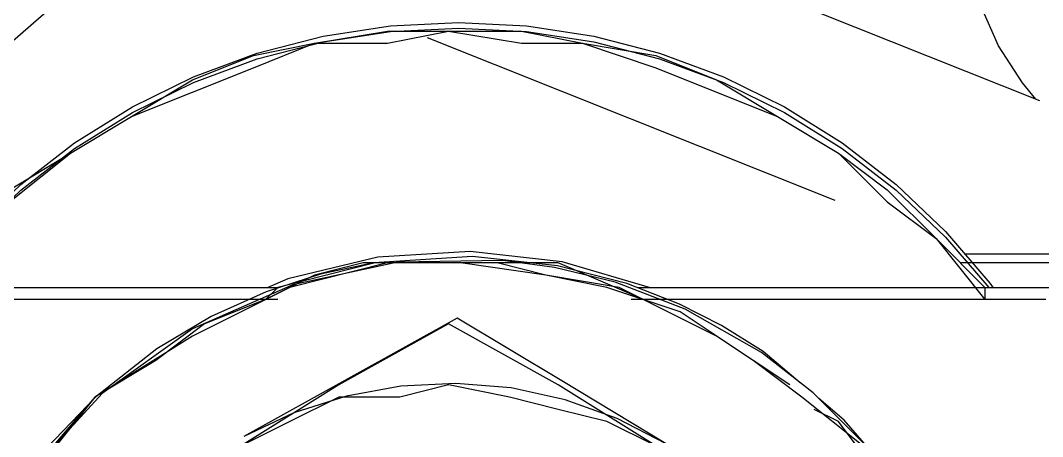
# Model space of a CAD drawing. Extents: x 3 to 592, y 5 to 207.
# Drawn here: x 78.454 to 81.412, y 54.143 to 55.346 of the extents above; entities that cross this region are included whole.
import ezdxf

# ---------------------------------------------------------------- set-up
doc = ezdxf.new("R2010")
doc.units = 0
doc.layers.get('0').update_dxf_attribs({"linetype": 'CONTINUOUS'})

msp = doc.modelspace()

# ---------------------------------------------------------------- linework, layer by layer
at = {"color": 7}
for points in [[(77.914296, 54.83817), (78.872598, 55.671572)], [(77.914296, 54.83817), (78.872598, 55.671572)], [(80.222867, 55.584858), (81.402639, 55.114711)], [(80.222867, 55.584858), (81.402639, 55.114711)], [(81.392713, 55.118635), (81.353907, 55.165907), (81.284762, 55.272799), (81.232904, 55.388863)], [(81.392713, 55.118635), (81.353907, 55.165907), (81.284762, 55.272799), (81.232904, 55.388863)], [(78.173792, 54.573664), (78.183669, 54.586717), (78.312081, 54.735942), (78.454603, 54.871761), (78.610531, 54.992058), (78.777747, 55.096481), (78.954489, 55.183264), (79.139344, 55.251703), (79.329844, 55.300739), (79.524578, 55.330725), (79.721428, 55.340603)], [(78.173792, 54.573664), (78.183669, 54.586717), (78.312081, 54.735942), (78.454603, 54.871761), (78.610531, 54.992058), (78.777747, 55.096481), (78.954489, 55.183264), (79.139344, 55.251703), (79.329844, 55.300739), (79.524578, 55.330725), (79.721428, 55.340603)], [(78.173792, 54.573664), (78.183669, 54.586717), (78.312081, 54.735942), (78.454603, 54.871761), (78.610531, 54.992058), (78.777747, 55.096481), (78.954489, 55.183264), (79.139344, 55.251703), (79.329844, 55.300739), (79.524578, 55.330725), (79.721428, 55.340603)], [(78.173792, 54.573664), (78.183669, 54.586717), (78.312081, 54.735942), (78.454603, 54.871761), (78.610531, 54.992058), (78.777747, 55.096481), (78.954489, 55.183264), (79.139344, 55.251703), (79.329844, 55.300739), (79.524578, 55.330725), (79.721428, 55.340603)], [(78.186245, 54.573664), (78.312186, 54.719714), (78.454709, 54.855533), (78.610636, 54.976183), (78.777853, 55.080253), (78.954595, 55.167036), (79.139098, 55.235475), (79.32995, 55.284864), (79.524684, 55.314497), (79.721181, 55.324375)], [(78.186245, 54.573664), (78.312186, 54.719714), (78.454709, 54.855533), (78.610636, 54.976183), (78.777853, 55.080253), (78.954595, 55.167036), (79.139098, 55.235475), (79.32995, 55.284864), (79.524684, 55.314497), (79.721181, 55.324375)], [(78.186245, 54.573664), (78.312186, 54.719714), (78.454709, 54.855533), (78.610636, 54.976183), (78.777853, 55.080253), (78.954595, 55.167036), (79.139098, 55.235475), (79.32995, 55.284864), (79.524684, 55.314497), (79.721181, 55.324375)], [(78.186245, 54.573664), (78.312186, 54.719714), (78.454709, 54.855533), (78.610636, 54.976183), (78.777853, 55.080253), (78.954595, 55.167036), (79.139098, 55.235475), (79.32995, 55.284864), (79.524684, 55.314497), (79.721181, 55.324375)], [(79.721357, 55.340709), (79.918207, 55.330831), (80.112941, 55.300845), (80.303441, 55.251456), (80.488296, 55.183017), (80.665038, 55.096586), (80.832254, 54.992164), (80.987829, 54.871867), (81.130704, 54.736047), (81.259116, 54.58647), (81.268993, 54.57377)], [(79.721357, 55.340709), (79.918207, 55.330831), (80.112941, 55.300845), (80.303441, 55.251456), (80.488296, 55.183017), (80.665038, 55.096586), (80.832254, 54.992164), (80.987829, 54.871867), (81.130704, 54.736047), (81.259116, 54.58647), (81.268993, 54.57377)], [(79.721357, 55.340709), (79.918207, 55.330831), (80.112941, 55.300845), (80.303441, 55.251456), (80.488296, 55.183017), (80.665038, 55.096586), (80.832254, 54.992164), (80.987829, 54.871867), (81.130704, 54.736047), (81.259116, 54.58647), (81.268993, 54.57377)], [(79.721357, 55.340709), (79.918207, 55.330831), (80.112941, 55.300845), (80.303441, 55.251456), (80.488296, 55.183017), (80.665038, 55.096586), (80.832254, 54.992164), (80.987829, 54.871867), (81.130704, 54.736047), (81.259116, 54.58647), (81.268993, 54.57377)], [(79.721357, 55.324516), (79.918207, 55.314638), (80.112941, 55.284652), (80.303441, 55.235263), (80.488296, 55.166824), (80.665038, 55.080394), (80.832254, 54.975972), (80.987829, 54.855674), (81.130704, 54.719855), (81.256293, 54.573805)], [(79.721357, 55.324516), (79.918207, 55.314638), (80.112941, 55.284652), (80.303441, 55.235263), (80.488296, 55.166824), (80.665038, 55.080394), (80.832254, 54.975972), (80.987829, 54.855674), (81.130704, 54.719855), (81.256293, 54.573805)], [(79.721357, 55.324516), (79.918207, 55.314638), (80.112941, 55.284652), (80.303441, 55.235263), (80.488296, 55.166824), (80.665038, 55.080394), (80.832254, 54.975972), (80.987829, 54.855674), (81.130704, 54.719855), (81.256293, 54.573805)], [(79.721357, 55.324516), (79.918207, 55.314638), (80.112941, 55.284652), (80.303441, 55.235263), (80.488296, 55.166824), (80.665038, 55.080394), (80.832254, 54.975972), (80.987829, 54.855674), (81.130704, 54.719855), (81.256293, 54.573805)], [(78.140278, 54.539444), (78.175556, 54.574722), (78.281389, 54.715833), (78.4225, 54.856944), (78.598889, 54.962778), (78.775278, 55.068611), (78.951667, 55.174444), (79.128056, 55.245), (79.304444, 55.280278), (79.516111, 55.315556), (79.6925, 55.315556)], [(78.175556, 54.539444), (78.281389, 54.715833), (78.4225, 54.821667), (78.598889, 54.962778), (78.775278, 55.068611), (78.951667, 55.139167), (79.128056, 55.209722), (79.304444, 55.280278), (79.516111, 55.280278), (79.6925, 55.315556)], [(79.631145, 55.297266), (80.810915, 54.827115)], [(79.631145, 55.297266), (80.810915, 54.827115)], [(79.6925, 55.315556), (79.904167, 55.280278), (80.080556, 55.280278), (80.292222, 55.209722), (80.468611, 55.139167), (80.645, 55.068611), (80.821389, 54.962778), (80.9625, 54.821667), (81.103611, 54.715833), (81.244722, 54.539444)], [(79.6925, 55.315556), (79.904167, 55.315556), (80.080556, 55.280278), (80.292222, 55.245), (80.468611, 55.174444), (80.645, 55.068611), (80.821389, 54.962778), (80.9625, 54.856944), (81.103611, 54.715833), (81.244722, 54.574722), (81.244722, 54.539444)], [(80.277617, 54.573664), (80.021853, 54.648453), (79.755153, 54.678086), (79.488101, 54.661506), (79.227398, 54.599417), (79.168131, 54.573664)], [(80.277617, 54.573664), (80.021853, 54.648453), (79.755153, 54.678086), (79.488101, 54.661506), (79.227398, 54.599417), (79.168131, 54.573664)], [(80.277617, 54.573664), (80.021853, 54.648453), (79.755153, 54.678086), (79.488101, 54.661506), (79.227398, 54.599417), (79.168131, 54.573664)], [(80.277617, 54.573664), (80.021853, 54.648453), (79.755153, 54.678086), (79.488101, 54.661506), (79.227398, 54.599417), (79.168131, 54.573664)], [(81.888013, 54.670889), (81.189865, 54.670889)], [(81.888013, 54.670889), (81.189865, 54.670889)], [(81.888013, 54.670889), (81.189865, 54.670889)], [(81.888013, 54.670889), (81.189865, 54.670889)], [(80.997778, 53.939722), (80.891944, 54.116111), (80.715556, 54.257222), (80.574444, 54.363056), (80.362778, 54.504167), (80.151111, 54.574722), (79.974722, 54.61), (79.833611, 54.645278), (79.516111, 54.645278), (79.233889, 54.574722), (78.951667, 54.433611), (78.669444, 54.257222), (78.457778, 54.010278), (78.281389, 53.728056)], [(81.024695, 53.949917), (80.892403, 54.124895), (80.747764, 54.269887), (80.598539, 54.385951), (80.3777, 54.51154), (80.174853, 54.589504), (79.999875, 54.63219), (79.849945, 54.651945), (79.54585, 54.647712), (79.241756, 54.582095), (78.951772, 54.45439), (78.690364, 54.267418), (78.470584, 54.027881), (78.303014, 53.742484)], [(81.024695, 53.949917), (80.892403, 54.124895), (80.747764, 54.269887), (80.598539, 54.385951), (80.3777, 54.51154), (80.174853, 54.589504), (79.999875, 54.63219), (79.849945, 54.651945), (79.54585, 54.647712), (79.241756, 54.582095), (78.951772, 54.45439), (78.690364, 54.267418), (78.470584, 54.027881), (78.303014, 53.742484)], [(81.024695, 53.949917), (80.892403, 54.124895), (80.747764, 54.269887), (80.598539, 54.385951), (80.3777, 54.51154), (80.174853, 54.589504), (79.999875, 54.63219), (79.849945, 54.651945), (79.54585, 54.647712), (79.241756, 54.582095), (78.951772, 54.45439), (78.690364, 54.267418), (78.470584, 54.027881), (78.303014, 53.742484)], [(81.024695, 53.949917), (80.892403, 54.124895), (80.747764, 54.269887), (80.598539, 54.385951), (80.3777, 54.51154), (80.174853, 54.589504), (79.999875, 54.63219), (79.849945, 54.651945), (79.54585, 54.647712), (79.241756, 54.582095), (78.951772, 54.45439), (78.690364, 54.267418), (78.470584, 54.027881), (78.303014, 53.742484)], [(80.680278, 54.2925), (80.574444, 54.363056), (80.468611, 54.433611), (80.3275, 54.504167), (80.186389, 54.574722), (79.974722, 54.61), (79.727778, 54.645278), (79.445556, 54.645278), (79.304444, 54.61), (79.163333, 54.539444), (78.986944, 54.468889), (78.845833, 54.363056)], [(80.710723, 54.298674), (80.603125, 54.38969), (80.482475, 54.464832), (80.361473, 54.526215), (80.208367, 54.585835), (80.008342, 54.63734), (79.762103, 54.663446), (79.476353, 54.645454), (79.322542, 54.612999), (79.16485, 54.561846), (79.005395, 54.490232), (78.848409, 54.397099)], [(80.710723, 54.298674), (80.603125, 54.38969), (80.482475, 54.464832), (80.361473, 54.526215), (80.208367, 54.585835), (80.008342, 54.63734), (79.762103, 54.663446), (79.476353, 54.645454), (79.322542, 54.612999), (79.16485, 54.561846), (79.005395, 54.490232), (78.848409, 54.397099)], [(80.710723, 54.298674), (80.603125, 54.38969), (80.482475, 54.464832), (80.361473, 54.526215), (80.208367, 54.585835), (80.008342, 54.63734), (79.762103, 54.663446), (79.476353, 54.645454), (79.322542, 54.612999), (79.16485, 54.561846), (79.005395, 54.490232), (78.848409, 54.397099)], [(80.710723, 54.298674), (80.603125, 54.38969), (80.482475, 54.464832), (80.361473, 54.526215), (80.208367, 54.585835), (80.008342, 54.63734), (79.762103, 54.663446), (79.476353, 54.645454), (79.322542, 54.612999), (79.16485, 54.561846), (79.005395, 54.490232), (78.848409, 54.397099)], [(80.256944, 54.539444), (80.01, 54.645278), (79.727778, 54.645278), (79.480833, 54.645278), (79.198611, 54.574722), (79.163333, 54.539444)], [(81.879722, 54.645278), (81.174167, 54.645278)], [(79.201716, 54.573664), (77.94371, 54.573664)], [(79.201716, 54.573664), (77.94371, 54.573664)], [(79.201716, 54.573664), (77.94371, 54.573664)], [(79.201716, 54.573664), (77.94371, 54.573664)], [(81.443548, 54.573664), (80.239517, 54.573664)], [(81.443548, 54.573664), (80.239517, 54.573664)], [(81.443548, 54.573664), (80.239517, 54.573664)], [(81.443548, 54.573664), (80.239517, 54.573664)], [(79.198611, 54.539444), (77.928611, 54.539444)], [(81.421111, 54.539444), (80.221667, 54.539444)], [(79.6925, 54.468889), (79.375, 54.2925), (79.092778, 54.116111)], [(79.717512, 54.485963), (79.410242, 54.315219), (79.100151, 54.143416)], [(79.717512, 54.485963), (79.410242, 54.315219), (79.100151, 54.143416)], [(79.717512, 54.485963), (79.410242, 54.315219), (79.100151, 54.143416)], [(79.717512, 54.485963), (79.410242, 54.315219), (79.100151, 54.143416)], [(80.292222, 54.116111), (80.01, 54.2925), (79.6925, 54.468889)], [(80.323055, 54.122532), (80.020372, 54.304212), (79.717336, 54.485893)], [(80.323055, 54.122532), (80.020372, 54.304212), (79.717336, 54.485893)], [(80.323055, 54.122532), (80.020372, 54.304212), (79.717336, 54.485893)], [(80.323055, 54.122532), (80.020372, 54.304212), (79.717336, 54.485893)], [(78.848338, 54.396993), (78.671596, 54.257998), (78.529427, 54.109479), (78.418302, 53.959548), (78.333988, 53.813498), (78.303649, 53.743296)], [(78.848338, 54.396993), (78.671596, 54.257998), (78.529427, 54.109479), (78.418302, 53.959548), (78.333988, 53.813498), (78.303649, 53.743296)], [(78.848338, 54.396993), (78.671596, 54.257998), (78.529427, 54.109479), (78.418302, 53.959548), (78.333988, 53.813498), (78.303649, 53.743296)], [(78.848338, 54.396993), (78.671596, 54.257998), (78.529427, 54.109479), (78.418302, 53.959548), (78.333988, 53.813498), (78.303649, 53.743296)], [(78.845833, 54.363056), (78.669444, 54.257222), (78.528333, 54.080833), (78.387222, 53.939722), (78.316667, 53.798611), (78.281389, 53.728056)], [(80.292222, 54.116111), (80.151111, 54.186667), (80.01, 54.221944), (79.868889, 54.257222), (79.6925, 54.2925), (79.551389, 54.257222), (79.375, 54.257222), (79.233889, 54.186667), (79.092778, 54.116111)], [(80.323055, 54.122532), (80.180886, 54.195557), (80.030249, 54.249884), (79.873616, 54.283751), (79.714161, 54.296804), (79.554352, 54.289043), (79.397013, 54.260468), (79.244613, 54.211432), (79.099974, 54.143346)], [(80.323055, 54.122532), (80.180886, 54.195557), (80.030249, 54.249884), (79.873616, 54.283751), (79.714161, 54.296804), (79.554352, 54.289043), (79.397013, 54.260468), (79.244613, 54.211432), (79.099974, 54.143346)], [(80.323055, 54.122532), (80.180886, 54.195557), (80.030249, 54.249884), (79.873616, 54.283751), (79.714161, 54.296804), (79.554352, 54.289043), (79.397013, 54.260468), (79.244613, 54.211432), (79.099974, 54.143346)], [(80.323055, 54.122532), (80.180886, 54.195557), (80.030249, 54.249884), (79.873616, 54.283751), (79.714161, 54.296804), (79.554352, 54.289043), (79.397013, 54.260468), (79.244613, 54.211432), (79.099974, 54.143346)], [(79.495685, 51.566621), (79.66396, 51.551452), (79.824827, 51.553921), (80.115869, 51.601546), (80.362107, 51.689035), (80.56178, 51.797338), (80.717707, 51.911991), (80.835535, 52.021352), (81.026741, 52.260888), (81.172085, 52.54558), (81.222885, 52.700802), (81.255694, 52.851438), (81.275096, 53.036646), (81.273685, 53.204216), (81.253577, 53.376019), (81.180199, 53.64801), (81.042969, 53.928116), (80.947013, 54.065699), (80.838005, 54.190935), (80.764274, 54.253377)], [(79.495685, 51.566621), (79.66396, 51.551452), (79.824827, 51.553921), (80.115869, 51.601546), (80.362107, 51.689035), (80.56178, 51.797338), (80.717707, 51.911991), (80.835535, 52.021352), (81.026741, 52.260888), (81.172085, 52.54558), (81.222885, 52.700802), (81.255694, 52.851438), (81.275096, 53.036646), (81.273685, 53.204216), (81.253577, 53.376019), (81.180199, 53.64801), (81.042969, 53.928116), (80.947013, 54.065699), (80.838005, 54.190935), (80.764274, 54.253377)], [(79.495685, 51.566621), (79.66396, 51.551452), (79.824827, 51.553921), (80.115869, 51.601546), (80.362107, 51.689035), (80.56178, 51.797338), (80.717707, 51.911991), (80.835535, 52.021352), (81.026741, 52.260888), (81.172085, 52.54558), (81.222885, 52.700802), (81.255694, 52.851438), (81.275096, 53.036646), (81.273685, 53.204216), (81.253577, 53.376019), (81.180199, 53.64801), (81.042969, 53.928116), (80.947013, 54.065699), (80.838005, 54.190935), (80.764274, 54.253377)], [(79.495685, 51.566621), (79.66396, 51.551452), (79.824827, 51.553921), (80.115869, 51.601546), (80.362107, 51.689035), (80.56178, 51.797338), (80.717707, 51.911991), (80.835535, 52.021352), (81.026741, 52.260888), (81.172085, 52.54558), (81.222885, 52.700802), (81.255694, 52.851438), (81.275096, 53.036646), (81.273685, 53.204216), (81.253577, 53.376019), (81.180199, 53.64801), (81.042969, 53.928116), (80.947013, 54.065699), (80.838005, 54.190935), (80.764274, 54.253377)], [(79.480833, 51.540833), (79.657222, 51.540833), (79.798333, 51.540833), (80.115833, 51.576111), (80.3275, 51.681944), (80.539167, 51.787778), (80.715556, 51.893611), (80.821389, 51.999444), (80.997778, 52.246389), (81.138889, 52.528611), (81.209444, 52.669722), (81.244722, 52.846111), (81.244722, 53.0225), (81.244722, 53.198889), (81.244722, 53.375278), (81.174167, 53.622222), (81.033056, 53.904444), (80.927222, 54.045556), (80.821389, 54.186667), (80.750833, 54.221944)]]:
    msp.add_lwpolyline(points, dxfattribs=at)

doc.saveas('drawing.dxf')
